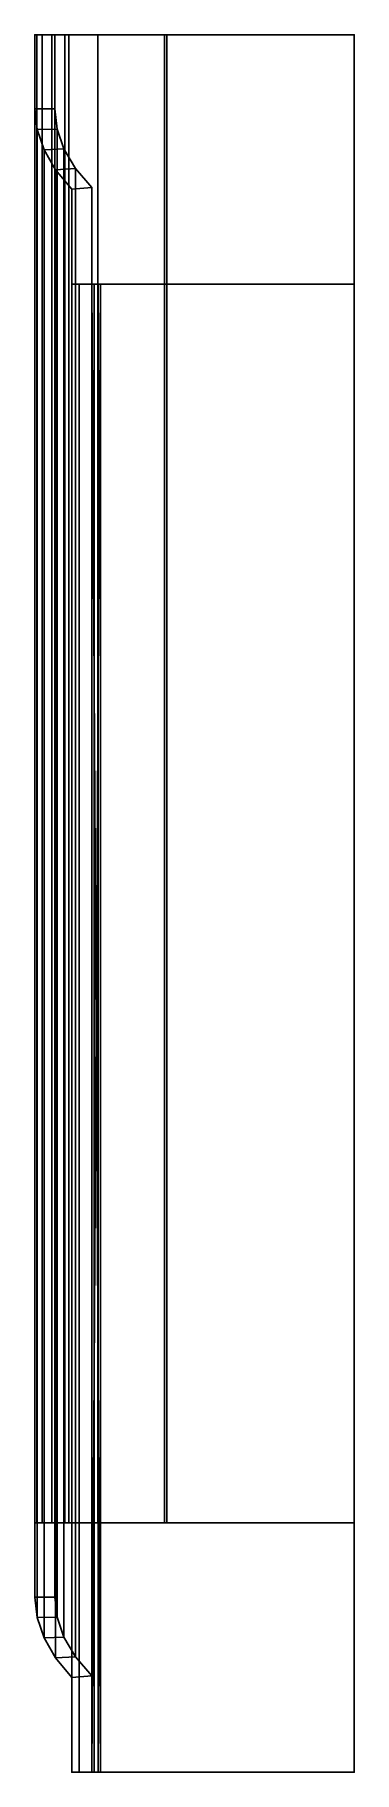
# Model space of a CAD drawing. Header units: millimetres. Extents: x -32 to 0, y -7 to 168.
import ezdxf

# ---------------------------------------------------------------- set-up
doc = ezdxf.new("R2010")
doc.units = ezdxf.units.MM
doc.layers.add('ACESSORIOS', color=1, linetype='Continuous')

msp = doc.modelspace()

# ---------------------------------------------------------------- linework, layer by layer
at = {"layer": 'ACESSORIOS'}
for p, q in [((-32.16, 18.15, -53.44), (-31.97, 18.15, -59.61)), ((-31.97, 18.15, -59.61), (-31.4, 18.15, -65.76)), ((-31.4, 18.15, -65.76), (-30.46, 18.15, -71.86)), ((-30.46, 18.15, -71.86), (-29.14, 18.15, -77.89)), ((-30.14, 18.15, -54.67), (-29.06, 18.15, -60.82)), ((-29.14, 18.15, -77.89), (-26.83, 18.15, -80.99)), ((-29.06, 18.15, -60.82), (-27.97, 18.15, -66.97)), ((-27.97, 18.15, -66.97), (-25.8, 18.15, -79.26)), ((-27.97, 18.15, -66.97), (-26.89, 18.15, -73.11)), ((-26.89, 18.15, -73.11), (-25.8, 18.15, -79.26)), ((-26.83, 18.15, -80.99), (-19.09, 18.15, -83.55)), ((-25.8, 18.15, -79.26), (-18.88, 18.15, -81.55))]:
    msp.add_line(p, q, dxfattribs=at)
for points in [[(-32.16, 18.15, -15.45), (-32.16, 10.68, 2.16), (-32.16, 160.65, 2.16), (-32.16, 168.12, -15.45)], [(-32.16, 168.12, -15.45), (-30.15, 168.12, -15.45), (-30.15, 160.65, 2.16), (-32.16, 160.65, 2.16)], [(-32.16, 168.12, -15.45), (-32.16, 168.12, -51.43), (-32.16, 18.15, -51.43), (-32.16, 18.15, -15.45)], [(-32.16, 18.15, -51.43), (-30.15, 18.15, -51.6), (-30.15, 168.12, -51.6), (-32.16, 168.12, -51.43)], [(-30.15, 168.12, -53.26), (-32.16, 168.12, -53.44), (-32.16, 18.15, -53.44), (-30.15, 18.15, -53.26)], [(-32.16, 168.12, -53.44), (-31.15, 168.12, -54.05), (-30.14, 168.12, -54.67), (-30.15, 168.12, -53.26)], [(-30.15, 168.12, -15.45), (-30.15, 160.65, 2.16), (-30.15, 10.68, 2.16), (-30.15, 18.15, -15.45)], [(-30.15, 168.12, -50.19), (-28.74, 168.12, -50.31), (-28.74, 18.15, -50.31), (-30.15, 18.15, -50.19)], [(-30.15, 18.15, -15.45), (-30.15, 18.15, -50.19), (-30.15, 168.12, -50.19), (-30.15, 168.12, -15.45)], [(-30.15, 18.15, -53.26), (-30.15, 18.15, -51.6), (-30.15, 168.12, -51.6), (-30.15, 168.12, -53.26)], [(-28.74, 18.15, -54.55), (-30.14, 18.15, -54.67), (-30.14, 168.12, -54.67), (-28.74, 168.12, -54.55)], [(-30.14, 18.15, -54.67), (-25.8, 18.15, -79.26), (-25.8, 168.12, -79.26), (-30.14, 168.12, -54.67)], [(-29.14, 168.12, -77.89), (-27.98, 168.12, -79.44), (-26.83, 168.12, -80.99), (-25.8, 168.12, -79.26)], [(-28.74, 168.12, -54.55), (-28.74, 168.12, -50.31), (-28.74, 18.15, -50.31), (-28.74, 18.15, -54.55)], [(-25.8, 18.15, -79.26), (-18.88, 18.15, -81.55), (-18.88, 168.12, -81.55), (-25.8, 168.12, -79.26)], [(0, 168.12, -85.56), (-19.09, 168.12, -83.55), (-18.88, 168.12, -81.55), (0, 168.12, -83.54)], [(0, 18.15, -85.56), (-19.09, 18.15, -83.55), (-19.09, 168.12, -83.55), (0, 168.12, -85.56)], [(0, 168.12, -83.54), (-18.88, 168.12, -81.55), (-18.88, 18.15, -81.55), (0, 18.15, -83.54)], [(0, 18.15, -83.54), (0, 168.12, -83.54), (0, 168.12, -85.56), (0, 18.15, -85.56)], [(-28.44, 152.55, 21.23), (-26.43, 152.72, 20.83), (-26.43, 143, 43.74), (-28.44, 143, 43.74)], [(-28.44, 2.58, 21.23), (-28.44, -6.97, 43.74), (-28.44, 143, 43.74), (-28.44, 152.55, 21.23)], [(-26.43, 143, 43.74), (-26.43, 152.72, 20.83), (-26.43, 2.75, 20.83), (-26.43, -6.97, 43.74)], [(-28.44, 143, 53.76), (-28.44, 143, 43.74), (-28.44, -6.97, 43.74), (-28.44, -6.97, 53.76)], [(-28.44, 143, 53.76), (-26.43, 143, 53.76), (-26.43, 143, 43.74), (-28.44, 143, 43.74)], [(-26.43, 143, 53.76), (-26.43, -6.97, 53.76), (-26.43, -6.97, 43.74), (-26.43, 143, 43.74)], [(-26.43, -6.97, 43.74), (-26.43, -6.97, 53.76), (-26.43, 143, 53.76), (-26.43, 143, 43.74)], [(0, -6.97, 59.92), (0, 143, 59.92), (-25.79, 143, 56.75), (-25.79, -6.97, 56.75)], [(-25.55, 143, 54.76), (-25.79, 143, 56.75), (0, 143, 59.92), (0, 143, 57.9)], [(-25.55, -6.97, 54.76), (0, -6.97, 57.9), (0, 143, 57.9), (-25.55, 143, 54.76)], [(0, 143, 59.92), (0, 143, 57.9), (0, -6.97, 57.9), (0, -6.97, 59.92)], [(-32.16, 18.15, -15.45), (-30.15, 18.15, -15.45), (-30.15, 10.68, 2.16), (-32.16, 10.68, 2.16)], [(-32.16, 18.15, -15.45), (-32.16, 18.15, -51.43), (-30.15, 18.15, -50.19), (-30.15, 18.15, -15.45)], [(-32.16, 18.15, -51.43), (-30.15, 18.15, -51.6), (-28.74, 18.15, -50.31), (-30.15, 18.15, -50.19)], [(-32.16, 18.15, -53.44), (-31.15, 18.15, -54.05), (-30.14, 18.15, -54.67), (-30.15, 18.15, -53.26)], [(-30.15, 18.15, -51.6), (-30.14, 18.15, -54.67), (-28.74, 18.15, -54.55), (-28.74, 18.15, -50.31)], [(-29.14, 18.15, -77.89), (-27.98, 18.15, -79.44), (-26.83, 18.15, -80.99), (-25.8, 18.15, -79.26)], [(0, 18.15, -85.56), (-19.09, 18.15, -83.55), (-18.88, 18.15, -81.55), (0, 18.15, -83.54)], [(-26.43, 2.75, 20.83), (-28.44, 2.58, 21.23), (-28.44, -6.97, 43.74), (-26.43, -6.97, 43.74)], [(-28.44, -6.97, 53.76), (-26.43, -6.97, 53.76), (-26.43, -6.97, 43.74), (-28.44, -6.97, 43.74)], [(-25.79, -6.97, 56.75), (-25.55, -6.97, 54.76), (0, -6.97, 57.9), (0, -6.97, 59.92)]]:
    msp.add_3dface(points, dxfattribs=at)

# ---------------------------------------------------------------- meshes
mesh = msp.add_polymesh((2, 5), dxfattribs=at)
for k, corner in enumerate([(-29.14, 18.15, -77.89), (-30.46, 18.15, -71.86), (-31.4, 18.15, -65.76), (-31.97, 18.15, -59.61), (-32.16, 18.15, -53.44), (-29.14, 168.12, -77.89), (-30.46, 168.12, -71.86), (-31.4, 168.12, -65.76), (-31.97, 168.12, -59.61), (-32.16, 168.12, -53.44)]):
    mesh.set_mesh_vertex(divmod(k, 5), corner)
mesh = msp.add_polymesh((2, 5), dxfattribs=at)
for k, corner in enumerate([(-32.16, 168.12, -53.44), (-32.11, 168.12, -54.98), (-32.07, 168.12, -56.52), (-32.02, 168.12, -58.07), (-31.97, 168.12, -59.61), (-30.14, 168.12, -54.67), (-29.87, 168.12, -56.21), (-29.6, 168.12, -57.75), (-29.33, 168.12, -59.28), (-29.06, 168.12, -60.82)]):
    mesh.set_mesh_vertex(divmod(k, 5), corner)
mesh = msp.add_polymesh((2, 5), dxfattribs=at)
for k, corner in enumerate([(-31.97, 168.12, -59.61), (-31.83, 168.12, -61.15), (-31.69, 168.12, -62.68), (-31.54, 168.12, -64.22), (-31.4, 168.12, -65.76), (-29.06, 168.12, -60.82), (-28.79, 168.12, -62.36), (-28.51, 168.12, -63.89), (-28.24, 168.12, -65.43), (-27.97, 168.12, -66.97)]):
    mesh.set_mesh_vertex(divmod(k, 5), corner)
mesh = msp.add_polymesh((2, 5), dxfattribs=at)
for k, corner in enumerate([(-31.4, 168.12, -65.76), (-31.17, 168.12, -67.28), (-30.93, 168.12, -68.81), (-30.69, 168.12, -70.33), (-30.46, 168.12, -71.86), (-27.97, 168.12, -66.97), (-27.7, 168.12, -68.5), (-27.43, 168.12, -70.04), (-27.16, 168.12, -71.58), (-26.89, 168.12, -73.11)]):
    mesh.set_mesh_vertex(divmod(k, 5), corner)
mesh = msp.add_polymesh((2, 5), dxfattribs=at)
for k, corner in enumerate([(-29.14, 168.12, -77.89), (-29.47, 168.12, -76.38), (-29.8, 168.12, -74.87), (-30.13, 168.12, -73.37), (-30.46, 168.12, -71.86), (-25.8, 168.12, -79.26), (-26.07, 168.12, -77.73), (-26.34, 168.12, -76.19), (-26.62, 168.12, -74.65), (-26.89, 168.12, -73.11)]):
    mesh.set_mesh_vertex(divmod(k, 5), corner)
mesh = msp.add_polymesh((2, 5), dxfattribs=at)
for k, corner in enumerate([(-26.83, 168.12, -80.99), (-24.89, 168.12, -81.63), (-22.96, 168.12, -82.27), (-21.03, 168.12, -82.91), (-19.09, 168.12, -83.55), (-25.8, 168.12, -79.26), (-24.07, 168.12, -79.83), (-22.34, 168.12, -80.41), (-20.61, 168.12, -80.98), (-18.88, 168.12, -81.55)]):
    mesh.set_mesh_vertex(divmod(k, 5), corner)
mesh = msp.add_polymesh((2, 5), dxfattribs=at)
for k, corner in enumerate([(-28.44, 152.55, 21.23), (-30.07, 154.52, 16.6), (-31.23, 156.53, 11.85), (-31.93, 158.58, 7.02), (-32.16, 160.65, 2.16), (-28.44, 2.58, 21.23), (-30.07, 4.55, 16.6), (-31.23, 6.57, 11.85), (-31.93, 8.61, 7.02), (-32.16, 10.68, 2.16)]):
    mesh.set_mesh_vertex(divmod(k, 5), corner)
mesh = msp.add_polymesh((2, 5), dxfattribs=at)
for k, corner in enumerate([(-32.16, 160.65, 2.16), (-31.93, 158.58, 7.02), (-31.23, 156.53, 11.85), (-30.07, 154.52, 16.6), (-28.44, 152.55, 21.23), (-30.15, 160.65, 2.16), (-29.92, 158.62, 6.93), (-29.22, 156.62, 11.65), (-28.06, 154.64, 16.3), (-26.43, 152.72, 20.83)]):
    mesh.set_mesh_vertex(divmod(k, 5), corner)
mesh = msp.add_polymesh((2, 5), dxfattribs=at)
for k, corner in enumerate([(-30.15, 160.65, 2.16), (-29.92, 158.62, 6.93), (-29.22, 156.62, 11.65), (-28.06, 154.64, 16.3), (-26.43, 152.72, 20.83), (-30.15, 10.68, 2.16), (-29.92, 8.65, 6.93), (-29.22, 6.65, 11.65), (-28.06, 4.67, 16.3), (-26.43, 2.75, 20.83)]):
    mesh.set_mesh_vertex(divmod(k, 5), corner)
mesh = msp.add_polymesh((2, 3), dxfattribs=at)
for k, corner in enumerate([(-25.79, 143, 56.75), (-27.68, 143, 55.76), (-28.44, 143, 53.76), (-25.79, -6.97, 56.75), (-27.68, -6.97, 55.76), (-28.44, -6.97, 53.76)]):
    mesh.set_mesh_vertex(divmod(k, 3), corner)
mesh = msp.add_polymesh((2, 3), dxfattribs=at)
for k, corner in enumerate([(-26.43, -6.97, 53.76), (-26.18, -6.97, 54.43), (-25.55, -6.97, 54.76), (-25.55, 143, 54.76), (-26.18, 143, 54.43), (-26.43, 143, 53.76)]):
    mesh.set_mesh_vertex(divmod(k, 3), corner)
mesh = msp.add_polymesh((2, 5), dxfattribs=at)
for k, corner in enumerate([(-32.16, 18.15, -53.44), (-32.11, 18.15, -54.98), (-32.07, 18.15, -56.52), (-32.02, 18.15, -58.07), (-31.97, 18.15, -59.61), (-30.14, 18.15, -54.67), (-29.87, 18.15, -56.21), (-29.6, 18.15, -57.75), (-29.33, 18.15, -59.28), (-29.06, 18.15, -60.82)]):
    mesh.set_mesh_vertex(divmod(k, 5), corner)
mesh = msp.add_polymesh((2, 5), dxfattribs=at)
for k, corner in enumerate([(-31.97, 18.15, -59.61), (-31.83, 18.15, -61.15), (-31.69, 18.15, -62.68), (-31.54, 18.15, -64.22), (-31.4, 18.15, -65.76), (-29.06, 18.15, -60.82), (-28.79, 18.15, -62.36), (-28.51, 18.15, -63.89), (-28.24, 18.15, -65.43), (-27.97, 18.15, -66.97)]):
    mesh.set_mesh_vertex(divmod(k, 5), corner)
mesh = msp.add_polymesh((2, 5), dxfattribs=at)
for k, corner in enumerate([(-31.4, 18.15, -65.76), (-31.17, 18.15, -67.28), (-30.93, 18.15, -68.81), (-30.69, 18.15, -70.33), (-30.46, 18.15, -71.86), (-27.97, 18.15, -66.97), (-27.7, 18.15, -68.5), (-27.43, 18.15, -70.04), (-27.16, 18.15, -71.58), (-26.89, 18.15, -73.11)]):
    mesh.set_mesh_vertex(divmod(k, 5), corner)
mesh = msp.add_polymesh((2, 5), dxfattribs=at)
for k, corner in enumerate([(-29.14, 18.15, -77.89), (-29.47, 18.15, -76.38), (-29.8, 18.15, -74.87), (-30.13, 18.15, -73.37), (-30.46, 18.15, -71.86), (-25.8, 18.15, -79.26), (-26.07, 18.15, -77.73), (-26.34, 18.15, -76.19), (-26.62, 18.15, -74.65), (-26.89, 18.15, -73.11)]):
    mesh.set_mesh_vertex(divmod(k, 5), corner)
mesh = msp.add_polymesh((2, 5), dxfattribs=at)
for k, corner in enumerate([(-26.83, 18.15, -80.99), (-24.89, 18.15, -81.63), (-22.96, 18.15, -82.27), (-21.03, 18.15, -82.91), (-19.09, 18.15, -83.55), (-25.8, 18.15, -79.26), (-24.07, 18.15, -79.83), (-22.34, 18.15, -80.41), (-20.61, 18.15, -80.98), (-18.88, 18.15, -81.55)]):
    mesh.set_mesh_vertex(divmod(k, 5), corner)
mesh = msp.add_polymesh((2, 5), dxfattribs=at)
for k, corner in enumerate([(-28.44, 2.58, 21.23), (-30.07, 4.55, 16.6), (-31.23, 6.57, 11.85), (-31.93, 8.61, 7.02), (-32.16, 10.68, 2.16), (-26.43, 2.75, 20.83), (-28.06, 4.67, 16.3), (-29.22, 6.65, 11.65), (-29.92, 8.65, 6.93), (-30.15, 10.68, 2.16)]):
    mesh.set_mesh_vertex(divmod(k, 5), corner)

doc.saveas('drawing.dxf')
